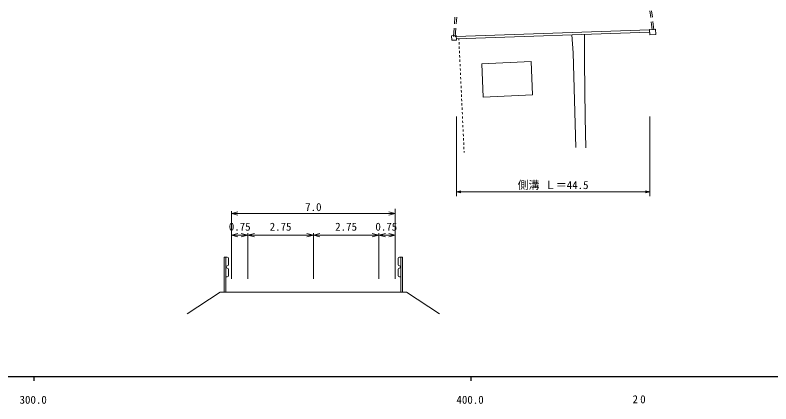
# Model space of a CAD drawing. Units: millimetres on the paper, with parts at other scales. Extents: x 40 to 680, y 20 to 380.
# Drawn here: x 363.7 to 536.7, y 198.7 to 287.7 of the extents above; entities that cross this region are included whole.
import ezdxf
from ezdxf.enums import TextEntityAlignment as Align

# ---------------------------------------------------------------- set-up
doc = ezdxf.new("R2010")
doc.units = ezdxf.units.MM
for name, color, linetype, lineweight in [('M-BGD', 7, 'Continuous', 13), ('M-STR-HTXT', 7, 'Continuous', 13), ('M-TTL-BAND', 7, 'Continuous', 25)]:
    doc.layers.add(name, color=color, linetype=linetype, lineweight=lineweight)
doc.styles.add('ＭＳ ゴシック', font='')
doc.styles.get('ＭＳ ゴシック').set_extended_font_data('MS Gothic')

msp = doc.modelspace()

# ---------------------------------------------------------------- linework, layer by layer
at = {"layer": 'M-BGD'}
for p, q in [((464.388, 287.251), (464.281, 285.755)), ((464.787, 287.223), (464.68, 285.727)), ((509.004, 288.695), (509.179, 287.206)), ((509.403, 288.726), (509.578, 287.236)), ((509.295, 286.212), (509.518, 284.32)), ((509.695, 286.243), (509.915, 284.367)), ((464.209, 284.758), (464.069, 282.795)), ((464.608, 284.729), (464.468, 282.766)), ((508.903, 284.334), (464.695, 282.812)), ((508.932, 283.835), (464.705, 282.312)), ((508.899, 284.416), (510.274, 284.495)), ((508.968, 283.201), (508.899, 284.416)), ((510.274, 284.495), (510.343, 283.279)), ((463.617, 283.007), (464.69, 283.03)), ((463.639, 281.955), (463.617, 283.007)), ((464.712, 281.978), (463.639, 281.955)), ((464.69, 283.03), (464.712, 281.978)), ((465.278, 282.331), (465.292, 282.022)), ((491.106, 283.215), (491.419, 279.12)), ((494.023, 283.321), (494.005, 277.038)), ((510.343, 283.279), (508.968, 283.201)), ((465.315, 281.523), (465.338, 281.023)), ((465.362, 280.524), (465.385, 280.025)), ((465.408, 279.525), (465.431, 279.026)), ((465.454, 278.526), (465.477, 278.027)), ((491.419, 279.12), (492.065, 257.429)), ((465.5, 277.527), (465.523, 277.028)), ((470.501, 276.58), (481.79, 277.127)), ((481.79, 277.127), (482.161, 269.456)), ((494.005, 277.038), (494.167, 264.3)), ((465.547, 276.528), (465.57, 276.029)), ((465.593, 275.529), (465.616, 275.03)), ((470.872, 268.909), (470.501, 276.58)), ((465.639, 274.53), (465.662, 274.031)), ((465.685, 273.531), (465.709, 273.032)), ((465.732, 272.533), (465.755, 272.033)), ((465.778, 271.534), (465.801, 271.034)), ((465.824, 270.535), (465.847, 270.035)), ((465.87, 269.536), (465.894, 269.036)), ((465.917, 268.537), (465.94, 268.037)), ((482.161, 269.456), (470.872, 268.909)), ((465.963, 267.538), (465.986, 267.038)), ((466.009, 266.539), (466.032, 266.04)), ((466.056, 265.54), (466.079, 265.041)), ((466.102, 264.541), (466.125, 264.042)), ((466.148, 263.542), (466.171, 263.043)), ((494.167, 264.3), (494.33, 257.316)), ((466.194, 262.543), (466.217, 262.044)), ((466.241, 261.544), (466.264, 261.045)), ((466.287, 260.545), (466.31, 260.046)), ((466.333, 259.546), (466.356, 259.047)), ((466.379, 258.548), (466.403, 258.048)), ((466.426, 257.549), (466.449, 257.049)), ((466.472, 256.55), (466.486, 256.241)), ((413.221, 227.314), (413.221, 242.814)), ((413.221, 242.314), (414.721, 242.689)), ((450.721, 242.314), (413.221, 242.314)), ((413.221, 242.314), (414.721, 241.939)), ((450.721, 242.314), (449.221, 242.689)), ((450.721, 242.314), (449.221, 241.939)), ((450.721, 227.314), (450.721, 243.345)), ((413.221, 237.314), (414.721, 237.689)), ((416.971, 237.314), (413.221, 237.314)), ((413.221, 237.314), (414.721, 236.939)), ((416.971, 237.314), (415.471, 237.689)), ((416.971, 237.314), (415.471, 236.939)), ((416.971, 227.314), (416.971, 237.814)), ((416.971, 237.314), (418.471, 237.689)), ((431.971, 237.314), (416.971, 237.314)), ((416.971, 237.314), (418.471, 236.939)), ((431.971, 237.314), (430.471, 237.689)), ((431.971, 237.314), (430.471, 236.939)), ((431.971, 227.314), (431.971, 237.814)), ((431.971, 237.314), (433.471, 237.689)), ((446.971, 237.314), (431.971, 237.314)), ((431.971, 237.314), (433.471, 236.939)), ((446.971, 237.314), (445.471, 237.689)), ((446.971, 237.314), (445.471, 236.939)), ((446.971, 227.314), (446.971, 237.814)), ((446.971, 237.314), (448.471, 237.689)), ((450.721, 237.314), (446.971, 237.314)), ((446.971, 237.314), (448.471, 236.939)), ((450.721, 237.314), (449.221, 237.689)), ((450.721, 237.314), (449.221, 236.939)), ((450.721, 227.314), (450.721, 237.814)), ((411.571, 224.314), (411.571, 232.314)), ((411.571, 232.314), (411.921, 232.314)), ((411.921, 224.314), (411.921, 232.314)), ((412.021, 232.314), (412.271, 232.314)), ((412.521, 232.064), (412.521, 230.564)), ((451.421, 232.064), (451.421, 230.564)), ((451.921, 232.314), (451.671, 232.314)), ((452.371, 232.314), (452.021, 232.314)), ((452.021, 224.314), (452.021, 232.314)), ((452.121, 232.314), (452.371, 232.314)), ((452.371, 224.314), (452.371, 232.314)), ((412.521, 229.564), (412.521, 228.064)), ((451.421, 229.564), (451.421, 228.064)), ((412.021, 227.814), (412.271, 227.814)), ((451.921, 227.814), (451.671, 227.814)), ((410.621, 224.314), (403.121, 219.314)), ((413.221, 224.314), (410.621, 224.314)), ((450.721, 224.314), (413.221, 224.314)), ((453.321, 224.314), (450.721, 224.314)), ((453.321, 224.314), (460.821, 219.314))]:
    msp.add_line(p, q, dxfattribs=at)
for centre, start, end in [((412.271, 232.064), 0, 90), ((451.671, 232.064), 90, 180), ((412.271, 230.064), 90, 270), ((412.271, 230.564), 270, 0), ((451.671, 230.564), 180, 270), ((451.671, 230.064), 270, 90), ((412.271, 229.564), 0, 90), ((451.671, 229.564), 90, 180), ((412.271, 228.064), 270, 0), ((451.671, 228.064), 180, 270)]:
    msp.add_arc(centre, 0.25, start, end, dxfattribs=at)
at = {"layer": 'M-STR-HTXT'}
for p, q in [((464.712, 264.485), (464.712, 246.247)), ((508.968, 264.485), (508.968, 246.247)), ((464.712, 247.247), (465.712, 247.497)), ((508.968, 247.247), (507.968, 247.497)), ((508.968, 247.247), (464.712, 247.247)), ((464.712, 247.247), (465.712, 246.997)), ((508.968, 247.247), (507.968, 246.997))]:
    msp.add_line(p, q, dxfattribs=at)
at = {"layer": 'M-TTL-BAND'}
for p, q in [((40, 205), (579, 205)), ((368, 205), (368, 204)), ((468, 205), (468, 204))]:
    msp.add_line(p, q, dxfattribs=at)

# ---------------------------------------------------------------- texts
at = {"layer": 'M-BGD', "style": 'ＭＳ ゴシック'}
for s, p in [('7.0', (431.971, 242.314)), ('0.75', (415.12, 237.825)), ('2.75', (424.471, 237.814)), ('2.75', (439.471, 237.814)), ('0.75', (448.666, 237.814))]:
    msp.add_text(s, height=1.833, dxfattribs=at).set_placement(p, align=Align.BOTTOM_CENTER)
at = {"layer": 'M-STR-HTXT', "style": 'ＭＳ ゴシック'}
msp.add_text('側溝 Ｌ＝44.5', height=1.833, dxfattribs=at).set_placement((486.84, 247.347), align=Align.BOTTOM_CENTER)
at = {"layer": 'M-TTL-BAND', "style": 'ＭＳ ゴシック'}
for s, p in [('300.0', (367.844, 198.195)), ('400.0', (467.844, 198.195))]:
    msp.add_text(s, height=1.833, dxfattribs=at).set_placement(p, align=Align.BOTTOM_CENTER)
at = {"layer": 'M-TTL-BAND', "insert": (506.78, 199.758), "char_height": 1.833, "attachment_point": 5, "style": 'ＭＳ ゴシック'}
msp.add_mtext('\\T1.4;20', dxfattribs=at)

doc.saveas('drawing.dxf')
